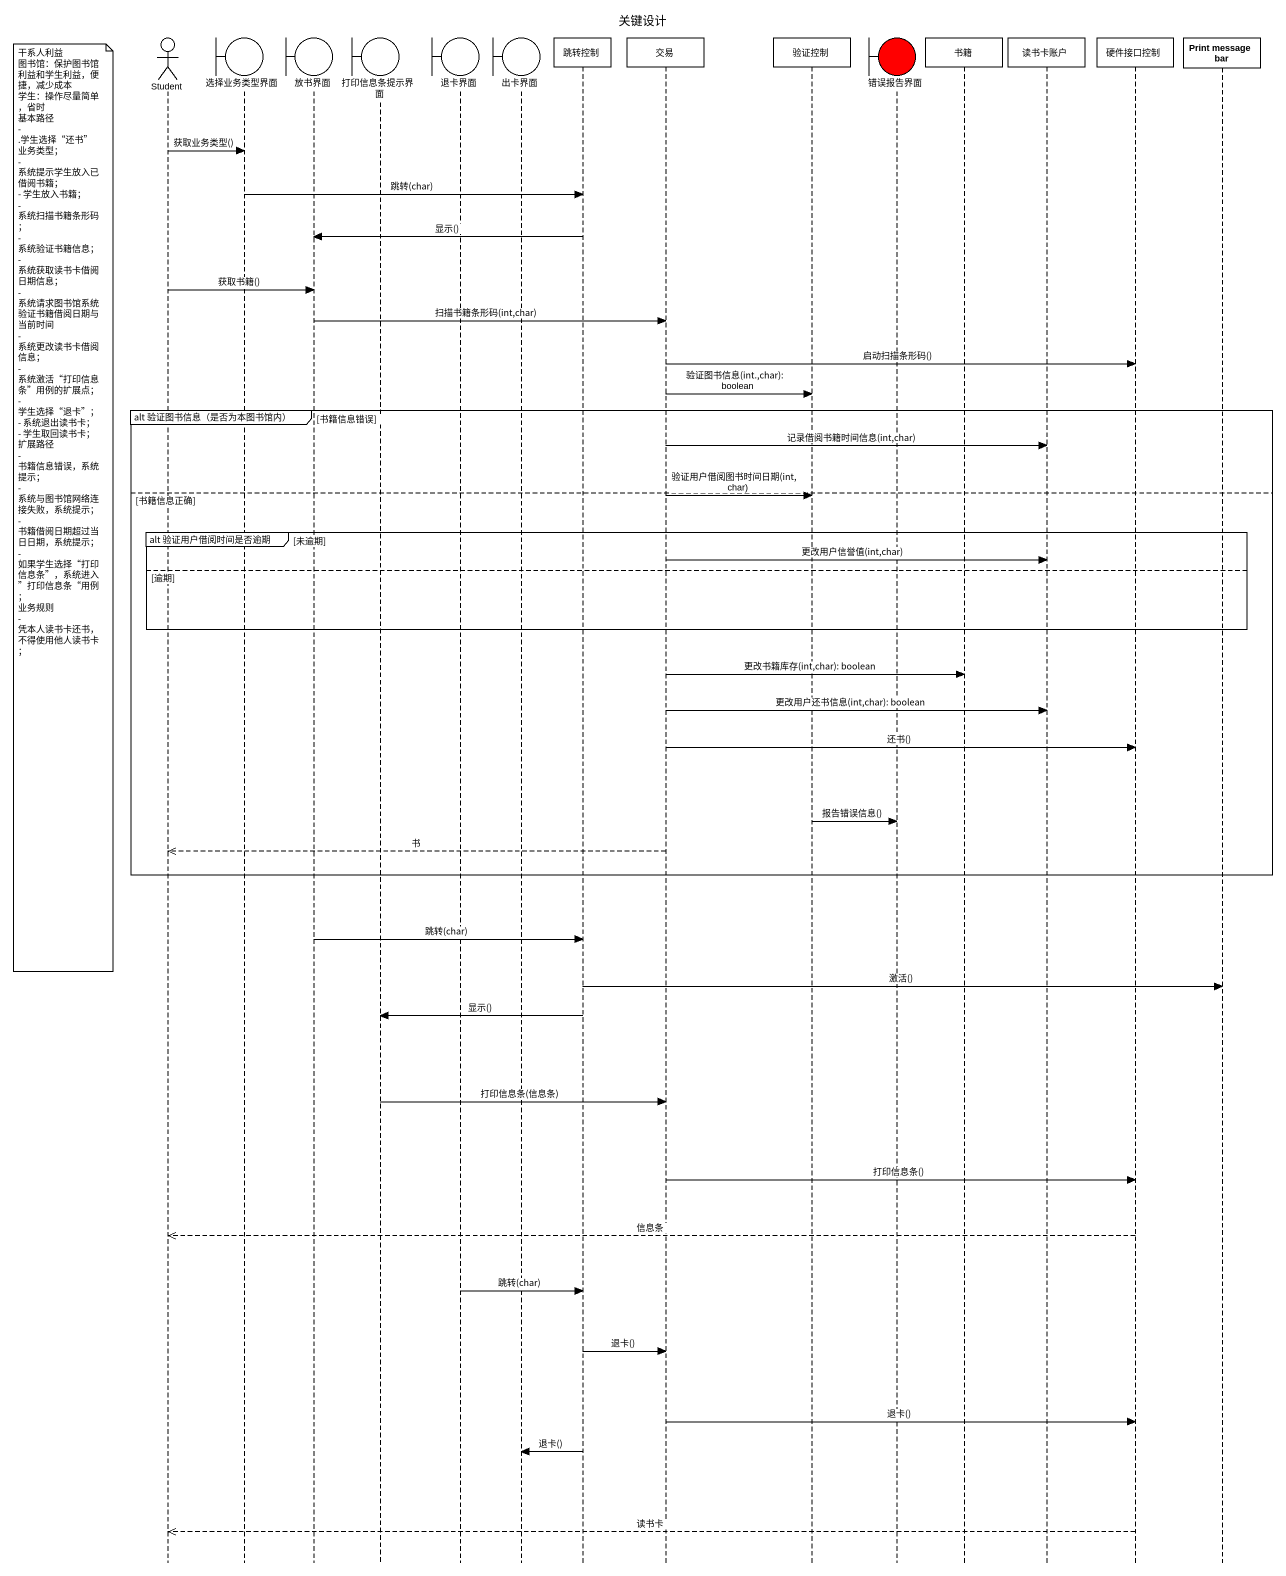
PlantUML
@startuml
title 关键设计
hide footbox
actor Student
boundary 选择业务类型界面
boundary 放书界面
boundary 打印信息条提示界面
boundary 退卡界面
boundary 出卡界面
participant 跳转控制
participant 交易
participant 验证控制
boundary 错误报告界面 #FF0000
participant 书籍
participant 读书卡账户
participant 硬件接口控制
participant "Print message bar" as Print_message_bar

Student -> 选择业务类型界面 : 获取业务类型()
选择业务类型界面 -> 跳转控制 : 跳转(char)
跳转控制 -> 放书界面 : 显示()
Student -> 放书界面 : 获取书籍()
放书界面 -> 交易 : 扫描书籍条形码(int,char)
交易 -> 硬件接口控制 : 启动扫描条形码()
交易 -> 验证控制 : 验证图书信息(int.,char): boolean
group alt 验证图书信息（是否为本图书馆内） [书籍信息错误]
  交易 -> 读书卡账户 : 记录借阅书籍时间信息(int,char)
else 书籍信息正确
  交易 -> 验证控制 : 验证用户借阅图书时间日期(int,char)
  note left of Student
    干系人利益
    图书馆：保护图书馆利益和学生利益，便捷，减少成本
    学生：操作尽量简单，省时
    基本路径
    - .学生选择“还书”业务类型；
    - 系统提示学生放入已借阅书籍；
    - 学生放入书籍；
    - 系统扫描书籍条形码；
    - 系统验证书籍信息；
    - 系统获取读书卡借阅日期信息；
    - 系统请求图书馆系统验证书籍借阅日期与当前时间
    - 系统更改读书卡借阅信息；
    - 系统激活“打印信息条”用例的扩展点；
    - 学生选择“退卡”；
    - 系统退出读书卡；
    - 学生取回读书卡；
    扩展路径
    - 书籍信息错误，系统提示；
    - 系统与图书馆网络连接失败，系统提示；
    - 书籍借阅日期超过当日日期，系统提示；
    - 如果学生选择“打印信息条”，系统进入”打印信息条“用例；
    业务规则
    - 凭本人读书卡还书，不得使用他人读书卡；
  end note
  group alt 验证用户借阅时间是否逾期 [未逾期]
    交易 -> 读书卡账户 : 更改用户信誉值(int,char)
  else 逾期
  end
  交易 -> 书籍 : 更改书籍库存(int,char): boolean
  交易 -> 读书卡账户 : 更改用户还书信息(int,char): boolean
  交易 -> 硬件接口控制 : 还书()
  验证控制 -> 错误报告界面 : 报告错误信息()
  交易 -->> Student : 书
end
放书界面 -> 跳转控制 : 跳转(char)
跳转控制 -> Print_message_bar : 激活()
跳转控制 -> 打印信息条提示界面 : 显示()
打印信息条提示界面 -> 交易 : 打印信息条(信息条)
交易 -> 硬件接口控制 : 打印信息条()
硬件接口控制 -->> Student : 信息条
退卡界面 -> 跳转控制 : 跳转(char)
跳转控制 -> 交易 : 退卡()
交易 -> 硬件接口控制 : 退卡()
跳转控制 -> 出卡界面 : 退卡()
硬件接口控制 -->> Student : 读书卡
@enduml
